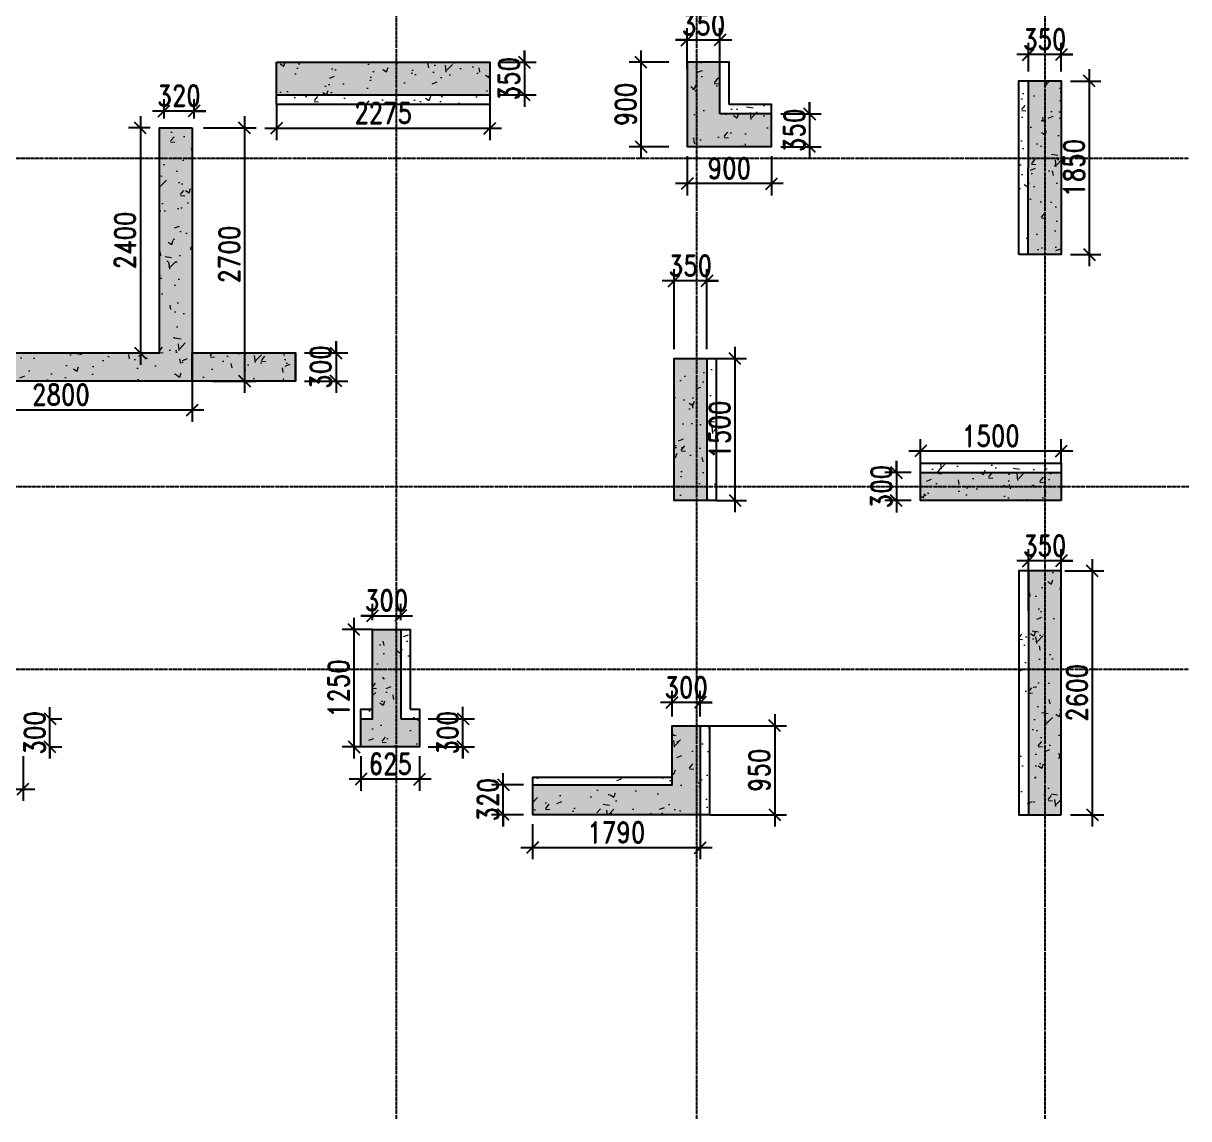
# Model space of a CAD drawing. Header units: millimetres. Extents: x 2061841 to 105821645, y -77612 to 48520811.
# Drawn here: x 105251819 to 105264250, y 48434629 to 48446309 of the extents above; entities that cross this region are included whole.
import ezdxf

# ---------------------------------------------------------------- set-up
doc = ezdxf.new("R2010")
doc.units = ezdxf.units.MM
doc.header["$LTSCALE"] = 10
doc.header["$MEASUREMENT"] = 0
doc.linetypes.add('CENTER', pattern=[2, 1.25, -0.25, 0.25, -0.25])
for name, color, linetype in [('AS-COLS', 2, 'Continuous'), ('DIM', 8, 'Continuous'), ('griddim', 3, 'Continuous'), ('S-OPENING', 6, 'Continuous')]:
    doc.layers.add(name, color=color, linetype=linetype)
doc.layers.add('S-STRCOL HATCH', color=33, linetype='Continuous', lineweight=9)
doc.styles.add('200', font='romand.shx', dxfattribs={"width": 0.8, "height": 225})
doc.dimstyles.new('GR1', dxfattribs={"dimtxt": 225, "dimasz": 125, "dimexe": 125, "dimexo": 100, "dimgap": 50, "dimtad": 1, "dimdec": 0, "dimzin": 3, "dimdsep": 46, "dimtxsty": '200', "dimblk1": 'OBLIQUE', "dimblk2": 'OBLIQUE', "dimsah": 1, "dimcen": 0.0625, "dimdle": 125, "dimclrd": 3, "dimclre": 3, "dimclrt": 2, "dimadec": 0, "dimazin": 0, "dimtfac": 1, "dimtdec": 0, "dimtix": 1, "dimtmove": 0, "dimatfit": 3, "dimfxl": 1, "dimtolj": 1, "dimtzin": 0, "dimarcsym": 0})
pattern_1 = [(50, (-102438165.63, -48481002.76), (546.554007, -47.8172566), [57.15, -628.65]), (355, (-102438165.63, -48481002.76), (-105.7302643, 573.1705357), [45.72, -502.9217525]), (100.4514447, (-102438120.1, -48481006.74), (440.8237413, 525.3532557), [48.5700264, -534.2707338]), (46.1842, (-102438165.6, -48480850.36), (813.2371227, -126.1269838), [85.725, -942.975]), (96.6355576, (-102438097.9, -48480860.9), (712.212402, 742.278374), [72.8550694, -801.4068245]), (351.1841512, (-102438165.6, -48480850.36), (712.212402, 742.278374), [68.579901, -754.379196]), (21, (-102438089.43, -48480888.46), (454.8431738, -306.7955946), [57.15, -628.65]), (326, (-102438089.43, -48480888.46), (185.406085, 552.5638984), [45.72, -502.92]), (71.451445, (-102438051.53, -48480914), (640.2492578, 245.7683067), [48.5700264, -534.2698128]), (37.5, (-102438165.63, -48481002.76), (9.26580975, 253.66511662), [0, -496.824, 0, -510.54, 0, -504.825]), (7.5, (-102438165.63, -48481002.76), (200.4589875, 300.54172445), [0, -291.084, 0, -485.394, 0, -192.405]), (327.5, (-102438335.56, -48481002.76), (406.7717855, -17.18623198), [0, -190.5, 0, -594.36, 0, -788.67]), (317.5, (-102438411.76, -48481002.76), (444.3875442, 76.2794731), [0, -247.65, 0, -394.716, 0, -560.07])]

# ---------------------------------------------------------------- blocks, each defined once
blk = doc.blocks.new('_Oblique')
at = {"color": 0, "linetype": 'ByBlock', "lineweight": -2}
blk.add_line((-0.5, -0.5), (0.5, 0.5), dxfattribs=at)
blk = doc.blocks.new('*D363')
at = {"layer": 'Defpoints', "color": 0, "transparency": 16777216}
for p in [(26115, 8310), (26114, 6460), (26414, 6460)]:
    blk.add_point(p, dxfattribs=at)
at = {"layer": 'DIM', "color": 3, "lineweight": -2, "transparency": 16777216}
for p, q in [((26414, 8435), (26414, 6335)), ((26215, 8310), (26539, 8310)), ((26214, 6460), (26539, 6460))]:
    blk.add_line(p, q, dxfattribs=at)
at = {"layer": 'DIM', "color": 3, "linetype": 'ByBlock', "lineweight": -2, "transparency": 16777216, "xscale": 125, "yscale": 125, "zscale": 125}
for p, rotation in [((26414, 8310), 90), ((26414, 6460), 270)]:
    blk.add_blockref('_Oblique', p, dxfattribs=dict(at, rotation=rotation))
at = {"layer": 'DIM', "color": 2, "transparency": 16777216, "insert": (26252, 7385), "char_height": 225, "attachment_point": 5, "rotation": 90, "style": '200'}
blk.add_mtext('\\A1;1850', dxfattribs=at)
blk = doc.blocks.new('*D364')
at = {"layer": 'Defpoints', "color": 0, "transparency": 16777216}
for p in [(25765, 8592), (25765, 8310), (26115, 8310)]:
    blk.add_point(p, dxfattribs=at)
at = {"layer": 'DIM', "color": 3, "lineweight": -2, "transparency": 16777216}
for p, q in [((25765, 8410), (25765, 8717)), ((26115, 8410), (26115, 8717)), ((26240, 8592), (25640, 8592)), ((25765, 8592), (25640, 8592)), ((26115, 8592), (26240, 8592))]:
    blk.add_line(p, q, dxfattribs=at)
at = {"layer": 'DIM', "color": 3, "linetype": 'ByBlock', "lineweight": -2, "transparency": 16777216, "xscale": 125, "yscale": 125, "zscale": 125}
blk.add_blockref('_Oblique', (25765, 8592), dxfattribs=at)
at = {"layer": 'DIM', "color": 3, "linetype": 'ByBlock', "lineweight": -2, "transparency": 16777216, "xscale": 125, "yscale": 125, "zscale": 125, "rotation": 180}
blk.add_blockref('_Oblique', (26115, 8592), dxfattribs=at)
at = {"layer": 'DIM', "color": 2, "transparency": 16777216, "insert": (25940, 8755), "char_height": 225, "attachment_point": 5, "style": '200'}
blk.add_mtext('\\A1;350', dxfattribs=at)
blk = doc.blocks.new('*D369')
at = {"layer": 'Defpoints', "color": 0, "transparency": 16777216}
for p in [(20020, 8511), (20020, 8161), (20388, 8161)]:
    blk.add_point(p, dxfattribs=at)
at = {"layer": 'DIM', "color": 3, "lineweight": -2, "transparency": 16777216}
for p, q in [((20388, 8636), (20388, 8036)), ((20388, 8511), (20388, 8636)), ((20120, 8511), (20513, 8511)), ((20120, 8161), (20513, 8161)), ((20388, 8161), (20388, 8036))]:
    blk.add_line(p, q, dxfattribs=at)
at = {"layer": 'DIM', "color": 3, "linetype": 'ByBlock', "lineweight": -2, "transparency": 16777216, "xscale": 125, "yscale": 125, "zscale": 125}
for p, rotation in [((20388, 8511), 270), ((20388, 8161), 90)]:
    blk.add_blockref('_Oblique', p, dxfattribs=dict(at, rotation=rotation))
at = {"layer": 'DIM', "color": 2, "transparency": 16777216, "insert": (20225, 8336), "char_height": 225, "attachment_point": 5, "rotation": 90, "style": '200'}
blk.add_mtext('\\A1;350', dxfattribs=at)
blk = doc.blocks.new('*D370')
at = {"layer": 'Defpoints', "color": 0, "transparency": 16777216}
for p in [(17744, 8161), (20020, 8161), (17744, 7805)]:
    blk.add_point(p, dxfattribs=at)
at = {"layer": 'DIM', "color": 3, "lineweight": -2, "transparency": 16777216}
for p, q in [((17744, 8061), (17744, 7680)), ((20020, 8061), (20020, 7680)), ((20145, 7805), (17619, 7805))]:
    blk.add_line(p, q, dxfattribs=at)
at = {"layer": 'DIM', "color": 3, "linetype": 'ByBlock', "lineweight": -2, "transparency": 16777216, "xscale": 125, "yscale": 125, "zscale": 125, "rotation": 180}
blk.add_blockref('_Oblique', (17744, 7805), dxfattribs=at)
at = {"layer": 'DIM', "color": 3, "linetype": 'ByBlock', "lineweight": -2, "transparency": 16777216, "xscale": 125, "yscale": 125, "zscale": 125}
blk.add_blockref('_Oblique', (20020, 7805), dxfattribs=at)
at = {"layer": 'DIM', "color": 2, "transparency": 16777216, "insert": (18882, 7968), "char_height": 225, "attachment_point": 5, "style": '200'}
blk.add_mtext('\\A1;2275', dxfattribs=at)
blk = doc.blocks.new('*D371')
at = {"layer": 'Defpoints', "color": 0, "transparency": 16777216}
for p in [(22335, 5350), (22335, 3838), (22634, 3838)]:
    blk.add_point(p, dxfattribs=at)
at = {"layer": 'DIM', "color": 3, "lineweight": -2, "transparency": 16777216}
for p, q in [((22634, 5475), (22634, 3713)), ((22435, 5350), (22759, 5350)), ((22435, 3838), (22759, 3838))]:
    blk.add_line(p, q, dxfattribs=at)
at = {"layer": 'DIM', "color": 3, "linetype": 'ByBlock', "lineweight": -2, "transparency": 16777216, "xscale": 125, "yscale": 125, "zscale": 125}
for p, rotation in [((22634, 5350), 90), ((22634, 3838), 270)]:
    blk.add_blockref('_Oblique', p, dxfattribs=dict(at, rotation=rotation))
at = {"layer": 'DIM', "color": 2, "transparency": 16777216, "insert": (22471, 4594), "char_height": 225, "attachment_point": 5, "rotation": 90, "style": '200'}
blk.add_mtext('\\A1;1500', dxfattribs=at)
blk = doc.blocks.new('*D372')
at = {"layer": 'Defpoints', "color": 0, "transparency": 16777216}
for p in [(24615, 4365), (24615, 4136), (26115, 4136)]:
    blk.add_point(p, dxfattribs=at)
at = {"layer": 'DIM', "color": 3, "lineweight": -2, "transparency": 16777216}
for p, q in [((24615, 4236), (24615, 4490)), ((26115, 4236), (26115, 4490)), ((26240, 4365), (24490, 4365))]:
    blk.add_line(p, q, dxfattribs=at)
at = {"layer": 'DIM', "color": 3, "linetype": 'ByBlock', "lineweight": -2, "transparency": 16777216, "xscale": 125, "yscale": 125, "zscale": 125, "rotation": 180}
blk.add_blockref('_Oblique', (24615, 4365), dxfattribs=at)
at = {"layer": 'DIM', "color": 3, "linetype": 'ByBlock', "lineweight": -2, "transparency": 16777216, "xscale": 125, "yscale": 125, "zscale": 125}
blk.add_blockref('_Oblique', (26115, 4365), dxfattribs=at)
at = {"layer": 'DIM', "color": 2, "transparency": 16777216, "insert": (25365, 4527), "char_height": 225, "attachment_point": 5, "style": '200'}
blk.add_mtext('\\A1;1500', dxfattribs=at)
blk = doc.blocks.new('*D373')
at = {"layer": 'Defpoints', "color": 0, "transparency": 16777216}
for p in [(24615, 4136), (24357, 3836), (24615, 3836)]:
    blk.add_point(p, dxfattribs=at)
at = {"layer": 'DIM', "color": 3, "lineweight": -2, "transparency": 16777216}
for p, q in [((24357, 4261), (24357, 3711)), ((24357, 4136), (24357, 4261)), ((24515, 4136), (24232, 4136)), ((24515, 3836), (24232, 3836)), ((24357, 3836), (24357, 3711))]:
    blk.add_line(p, q, dxfattribs=at)
at = {"layer": 'DIM', "color": 3, "linetype": 'ByBlock', "lineweight": -2, "transparency": 16777216, "xscale": 125, "yscale": 125, "zscale": 125}
for p, rotation in [((24357, 4136), 270), ((24357, 3836), 90)]:
    blk.add_blockref('_Oblique', p, dxfattribs=dict(at, rotation=rotation))
at = {"layer": 'DIM', "color": 2, "transparency": 16777216, "insert": (24195, 3986), "char_height": 225, "attachment_point": 5, "rotation": 90, "style": '200'}
blk.add_mtext('\\A1;300', dxfattribs=at)
blk = doc.blocks.new('*D374')
at = {"layer": 'Defpoints', "color": 0, "transparency": 16777216}
for p in [(18869, 2461), (18570, 1211), (18869, 1211)]:
    blk.add_point(p, dxfattribs=at)
at = {"layer": 'DIM', "color": 3, "lineweight": -2, "transparency": 16777216}
for p, q in [((18570, 2586), (18570, 1086)), ((18769, 2461), (18445, 2461)), ((18769, 1211), (18445, 1211))]:
    blk.add_line(p, q, dxfattribs=at)
at = {"layer": 'DIM', "color": 3, "linetype": 'ByBlock', "lineweight": -2, "transparency": 16777216, "xscale": 125, "yscale": 125, "zscale": 125}
for p, rotation in [((18570, 2461), 90), ((18570, 1211), 270)]:
    blk.add_blockref('_Oblique', p, dxfattribs=dict(at, rotation=rotation))
at = {"layer": 'DIM', "color": 2, "transparency": 16777216, "insert": (18407, 1836), "char_height": 225, "attachment_point": 5, "rotation": 90, "style": '200'}
blk.add_mtext('\\A1;1250', dxfattribs=at)
blk = doc.blocks.new('*D375')
at = {"layer": 'Defpoints', "color": 0, "transparency": 16777216}
for p in [(16545, 7990), (16545, 7810), (16865, 7810)]:
    blk.add_point(p, dxfattribs=at)
at = {"layer": 'DIM', "color": 3, "lineweight": -2, "transparency": 16777216}
for p, q in [((16545, 7910), (16545, 8115)), ((16865, 7910), (16865, 8115)), ((16990, 7990), (16420, 7990)), ((16545, 7990), (16420, 7990)), ((16865, 7990), (16990, 7990))]:
    blk.add_line(p, q, dxfattribs=at)
at = {"layer": 'DIM', "color": 3, "linetype": 'ByBlock', "lineweight": -2, "transparency": 16777216, "xscale": 125, "yscale": 125, "zscale": 125}
blk.add_blockref('_Oblique', (16545, 7990), dxfattribs=at)
at = {"layer": 'DIM', "color": 3, "linetype": 'ByBlock', "lineweight": -2, "transparency": 16777216, "xscale": 125, "yscale": 125, "zscale": 125, "rotation": 180}
blk.add_blockref('_Oblique', (16865, 7990), dxfattribs=at)
at = {"layer": 'DIM', "color": 2, "transparency": 16777216, "insert": (16705, 8153), "char_height": 225, "attachment_point": 5, "style": '200'}
blk.add_mtext('\\A1;320', dxfattribs=at)
blk = doc.blocks.new('*D376')
at = {"layer": 'Defpoints', "color": 0, "transparency": 16777216}
for p in [(16865, 7810), (16964, 5110), (17403, 5110)]:
    blk.add_point(p, dxfattribs=at)
at = {"layer": 'DIM', "color": 3, "lineweight": -2, "transparency": 16777216}
for p, q in [((17403, 7935), (17403, 4985)), ((16965, 7810), (17528, 7810)), ((17064, 5110), (17528, 5110))]:
    blk.add_line(p, q, dxfattribs=at)
at = {"layer": 'DIM', "color": 3, "linetype": 'ByBlock', "lineweight": -2, "transparency": 16777216, "xscale": 125, "yscale": 125, "zscale": 125}
for p, rotation in [((17403, 7810), 90), ((17403, 5110), 270)]:
    blk.add_blockref('_Oblique', p, dxfattribs=dict(at, rotation=rotation))
at = {"layer": 'DIM', "color": 2, "transparency": 16777216, "insert": (17241, 6460), "char_height": 225, "attachment_point": 5, "rotation": 90, "style": '200'}
blk.add_mtext('\\A1;2700', dxfattribs=at)
blk = doc.blocks.new('*D377')
at = {"layer": 'Defpoints', "color": 0, "transparency": 16777216}
for p in [(16845, 5521), (14045, 5439), (14045, 4802)]:
    blk.add_point(p, dxfattribs=at)
at = {"layer": 'DIM', "color": 3, "lineweight": -2, "transparency": 16777216}
for p, q in [((16845, 5421), (16845, 4677)), ((14045, 5339), (14045, 4677)), ((16970, 4802), (13920, 4802))]:
    blk.add_line(p, q, dxfattribs=at)
at = {"layer": 'DIM', "color": 3, "linetype": 'ByBlock', "lineweight": -2, "transparency": 16777216, "xscale": 125, "yscale": 125, "zscale": 125, "rotation": 180}
blk.add_blockref('_Oblique', (14045, 4802), dxfattribs=at)
at = {"layer": 'DIM', "color": 3, "linetype": 'ByBlock', "lineweight": -2, "transparency": 16777216, "xscale": 125, "yscale": 125, "zscale": 125}
blk.add_blockref('_Oblique', (16845, 4802), dxfattribs=at)
at = {"layer": 'DIM', "color": 2, "transparency": 16777216, "insert": (15445, 4965), "char_height": 225, "attachment_point": 5, "style": '200'}
blk.add_mtext('\\A1;2800', dxfattribs=at)
blk = doc.blocks.new('*D462')
at = {"layer": 'Defpoints', "color": 0, "transparency": 16777216}
for p in [(14141, 1211), (15041, 1211), (15041, 760)]:
    blk.add_point(p, dxfattribs=at)
at = {"layer": 'DIM', "color": 3, "lineweight": -2, "transparency": 16777216}
for p, q in [((14141, 1111), (14141, 635)), ((15041, 1111), (15041, 635)), ((14016, 760), (15166, 760))]:
    blk.add_line(p, q, dxfattribs=at)
at = {"layer": 'DIM', "color": 3, "linetype": 'ByBlock', "lineweight": -2, "transparency": 16777216, "xscale": 125, "yscale": 125, "zscale": 125, "rotation": 180}
blk.add_blockref('_Oblique', (14141, 760), dxfattribs=at)
at = {"layer": 'DIM', "color": 3, "linetype": 'ByBlock', "lineweight": -2, "transparency": 16777216, "xscale": 125, "yscale": 125, "zscale": 125}
blk.add_blockref('_Oblique', (15041, 760), dxfattribs=at)
at = {"layer": 'DIM', "color": 2, "transparency": 16777216, "insert": (14591, 922), "char_height": 225, "attachment_point": 5, "style": '200'}
blk.add_mtext('\\A1;900', dxfattribs=at)
blk = doc.blocks.new('*D463')
at = {"layer": 'AS-COLS', "color": 3, "lineweight": -2, "transparency": 16777216}
for p, q in [((15328, 1085), (15328, 1635)), ((15328, 1510), (15328, 1635)), ((15324, 1510), (15453, 1510)), ((15324, 1210), (15453, 1210)), ((15328, 1210), (15328, 1085))]:
    blk.add_line(p, q, dxfattribs=at)
at = {"layer": 'Defpoints', "color": 0, "transparency": 16777216}
for p in [(15224, 1510), (15328, 1510), (15224, 1210)]:
    blk.add_point(p, dxfattribs=at)
at = {"layer": 'AS-COLS', "color": 3, "linetype": 'ByBlock', "lineweight": -2, "transparency": 16777216, "xscale": 125, "yscale": 125, "zscale": 125}
for p, rotation in [((15328, 1510), 270), ((15328, 1210), 90)]:
    blk.add_blockref('_Oblique', p, dxfattribs=dict(at, rotation=rotation))
at = {"layer": 'AS-COLS', "color": 2, "transparency": 16777216, "insert": (15165, 1360), "char_height": 225, "attachment_point": 5, "rotation": 90, "style": '200'}
blk.add_mtext('\\A1;300', dxfattribs=at)
blk = doc.blocks.new('*D465')
at = {"layer": 'Defpoints', "color": 0, "transparency": 16777216}
for p in [(19069, 2609), (18769, 2461), (19069, 2461)]:
    blk.add_point(p, dxfattribs=at)
at = {"layer": 'DIM', "color": 3, "lineweight": -2, "transparency": 16777216}
for p, q in [((18769, 2561), (18769, 2734)), ((19069, 2561), (19069, 2734)), ((18644, 2609), (19194, 2609)), ((18769, 2609), (18644, 2609)), ((19069, 2609), (19194, 2609))]:
    blk.add_line(p, q, dxfattribs=at)
at = {"layer": 'DIM', "color": 3, "linetype": 'ByBlock', "lineweight": -2, "transparency": 16777216, "xscale": 125, "yscale": 125, "zscale": 125}
blk.add_blockref('_Oblique', (18769, 2609), dxfattribs=at)
at = {"layer": 'DIM', "color": 3, "linetype": 'ByBlock', "lineweight": -2, "transparency": 16777216, "xscale": 125, "yscale": 125, "zscale": 125, "rotation": 180}
blk.add_blockref('_Oblique', (19069, 2609), dxfattribs=at)
at = {"layer": 'DIM', "color": 2, "transparency": 16777216, "insert": (18919, 2772), "char_height": 225, "attachment_point": 5, "style": '200'}
blk.add_mtext('\\A1;300', dxfattribs=at)
blk = doc.blocks.new('*D466')
at = {"layer": 'AS-COLS', "color": 3, "lineweight": -2, "transparency": 16777216}
for p, q in [((19733, 1086), (19733, 1636)), ((19733, 1511), (19733, 1636)), ((19363, 1511), (19858, 1511)), ((19363, 1211), (19858, 1211)), ((19733, 1211), (19733, 1086))]:
    blk.add_line(p, q, dxfattribs=at)
at = {"layer": 'Defpoints', "color": 0, "transparency": 16777216}
for p in [(19263, 1511), (19733, 1511), (19263, 1211)]:
    blk.add_point(p, dxfattribs=at)
at = {"layer": 'AS-COLS', "color": 3, "linetype": 'ByBlock', "lineweight": -2, "transparency": 16777216, "xscale": 125, "yscale": 125, "zscale": 125}
for p, rotation in [((19733, 1511), 270), ((19733, 1211), 90)]:
    blk.add_blockref('_Oblique', p, dxfattribs=dict(at, rotation=rotation))
at = {"layer": 'AS-COLS', "color": 2, "transparency": 16777216, "insert": (19570, 1361), "char_height": 225, "attachment_point": 5, "rotation": 90, "style": '200'}
blk.add_mtext('\\A1;300', dxfattribs=at)
blk = doc.blocks.new('*D467')
at = {"layer": 'AS-COLS', "color": 3, "lineweight": -2, "transparency": 16777216}
for p, q in [((18645, 1111), (18645, 741)), ((19270, 1111), (19270, 741)), ((19395, 866), (18520, 866))]:
    blk.add_line(p, q, dxfattribs=at)
at = {"layer": 'Defpoints', "color": 0, "transparency": 16777216}
for p in [(18645, 1211), (19270, 1211), (18645, 866)]:
    blk.add_point(p, dxfattribs=at)
at = {"layer": 'AS-COLS', "color": 3, "linetype": 'ByBlock', "lineweight": -2, "transparency": 16777216, "xscale": 125, "yscale": 125, "zscale": 125, "rotation": 180}
blk.add_blockref('_Oblique', (18645, 866), dxfattribs=at)
at = {"layer": 'AS-COLS', "color": 3, "linetype": 'ByBlock', "lineweight": -2, "transparency": 16777216, "xscale": 125, "yscale": 125, "zscale": 125}
blk.add_blockref('_Oblique', (19270, 866), dxfattribs=at)
at = {"layer": 'AS-COLS', "color": 2, "transparency": 16777216, "insert": (18958, 1029), "char_height": 225, "attachment_point": 5, "style": '200'}
blk.add_mtext('\\A1;625', dxfattribs=at)
blk = doc.blocks.new('*D468')
at = {"layer": 'AS-COLS', "color": 3, "lineweight": -2, "transparency": 16777216}
for p, q in [((21965, 1535), (21965, 1809)), ((22265, 1535), (22265, 1809)), ((22390, 1684), (21840, 1684)), ((21965, 1684), (21840, 1684)), ((22265, 1684), (22390, 1684))]:
    blk.add_line(p, q, dxfattribs=at)
at = {"layer": 'Defpoints', "color": 0, "transparency": 16777216}
for p in [(21965, 1684), (21965, 1435), (22265, 1435)]:
    blk.add_point(p, dxfattribs=at)
at = {"layer": 'AS-COLS', "color": 3, "linetype": 'ByBlock', "lineweight": -2, "transparency": 16777216, "xscale": 125, "yscale": 125, "zscale": 125}
blk.add_blockref('_Oblique', (21965, 1684), dxfattribs=at)
at = {"layer": 'AS-COLS', "color": 3, "linetype": 'ByBlock', "lineweight": -2, "transparency": 16777216, "xscale": 125, "yscale": 125, "zscale": 125, "rotation": 180}
blk.add_blockref('_Oblique', (22265, 1684), dxfattribs=at)
at = {"layer": 'AS-COLS', "color": 2, "transparency": 16777216, "insert": (22115, 1846), "char_height": 225, "attachment_point": 5, "style": '200'}
blk.add_mtext('\\A1;300', dxfattribs=at)
blk = doc.blocks.new('*D469')
at = {"layer": 'AS-COLS', "color": 3, "lineweight": -2, "transparency": 16777216}
for p, q in [((23059, 1560), (23059, 361)), ((22365, 1435), (23184, 1435)), ((22365, 486), (23184, 486))]:
    blk.add_line(p, q, dxfattribs=at)
at = {"layer": 'Defpoints', "color": 0, "transparency": 16777216}
for p in [(22265, 1435), (22265, 486), (23059, 486)]:
    blk.add_point(p, dxfattribs=at)
at = {"layer": 'AS-COLS', "color": 3, "linetype": 'ByBlock', "lineweight": -2, "transparency": 16777216, "xscale": 125, "yscale": 125, "zscale": 125}
for p, rotation in [((23059, 1435), 90), ((23059, 486), 270)]:
    blk.add_blockref('_Oblique', p, dxfattribs=dict(at, rotation=rotation))
at = {"layer": 'AS-COLS', "color": 2, "transparency": 16777216, "insert": (22896, 961), "char_height": 225, "attachment_point": 5, "rotation": 90, "style": '200'}
blk.add_mtext('\\A1;950', dxfattribs=at)
blk = doc.blocks.new('*D470')
at = {"layer": 'AS-COLS', "color": 3, "lineweight": -2, "transparency": 16777216}
for p, q in [((20163, 361), (20163, 931)), ((20163, 806), (20163, 931)), ((20379, 806), (20038, 806)), ((20379, 486), (20038, 486)), ((20163, 486), (20163, 361))]:
    blk.add_line(p, q, dxfattribs=at)
at = {"layer": 'Defpoints', "color": 0, "transparency": 16777216}
for p in [(20163, 806), (20479, 806), (20479, 486)]:
    blk.add_point(p, dxfattribs=at)
at = {"layer": 'AS-COLS', "color": 3, "linetype": 'ByBlock', "lineweight": -2, "transparency": 16777216, "xscale": 125, "yscale": 125, "zscale": 125}
for p, rotation in [((20163, 806), 270), ((20163, 486), 90)]:
    blk.add_blockref('_Oblique', p, dxfattribs=dict(at, rotation=rotation))
at = {"layer": 'AS-COLS', "color": 2, "transparency": 16777216, "insert": (20001, 646), "char_height": 225, "attachment_point": 5, "rotation": 90, "style": '200'}
blk.add_mtext('\\A1;320', dxfattribs=at)
blk = doc.blocks.new('*D471')
at = {"layer": 'AS-COLS', "color": 3, "lineweight": -2, "transparency": 16777216}
for p, q in [((22265, 518), (22265, 12)), ((20475, 386), (20475, 12)), ((20350, 137), (22390, 137))]:
    blk.add_line(p, q, dxfattribs=at)
at = {"layer": 'Defpoints', "color": 0, "transparency": 16777216}
for p in [(22265, 618), (20475, 486), (22265, 137)]:
    blk.add_point(p, dxfattribs=at)
at = {"layer": 'AS-COLS', "color": 3, "linetype": 'ByBlock', "lineweight": -2, "transparency": 16777216, "xscale": 125, "yscale": 125, "zscale": 125, "rotation": 180}
blk.add_blockref('_Oblique', (20475, 137), dxfattribs=at)
at = {"layer": 'AS-COLS', "color": 3, "linetype": 'ByBlock', "lineweight": -2, "transparency": 16777216, "xscale": 125, "yscale": 125, "zscale": 125}
blk.add_blockref('_Oblique', (22265, 137), dxfattribs=at)
at = {"layer": 'AS-COLS', "color": 2, "transparency": 16777216, "insert": (21370, 300), "char_height": 225, "attachment_point": 5, "style": '200'}
blk.add_mtext('\\A1;1790', dxfattribs=at)
blk = doc.blocks.new('*D472')
at = {"layer": 'Defpoints', "color": 0, "transparency": 16777216}
for p in [(26053, 3086), (26115, 486), (26446, 486)]:
    blk.add_point(p, dxfattribs=at)
at = {"layer": 'DIM', "color": 3, "lineweight": -2, "transparency": 16777216}
for p, q in [((26446, 3211), (26446, 361)), ((26153, 3086), (26571, 3086)), ((26215, 486), (26571, 486))]:
    blk.add_line(p, q, dxfattribs=at)
at = {"layer": 'DIM', "color": 3, "linetype": 'ByBlock', "lineweight": -2, "transparency": 16777216, "xscale": 125, "yscale": 125, "zscale": 125}
for p, rotation in [((26446, 3086), 90), ((26446, 486), 270)]:
    blk.add_blockref('_Oblique', p, dxfattribs=dict(at, rotation=rotation))
at = {"layer": 'DIM', "color": 2, "transparency": 16777216, "insert": (26284, 1786), "char_height": 225, "attachment_point": 5, "rotation": 90, "style": '200'}
blk.add_mtext('\\A1;2600', dxfattribs=at)
blk = doc.blocks.new('*D473')
at = {"layer": 'Defpoints', "color": 0, "transparency": 16777216}
for p in [(25765, 3194), (25765, 2561), (26115, 2561)]:
    blk.add_point(p, dxfattribs=at)
at = {"layer": 'DIM', "color": 3, "lineweight": -2, "transparency": 16777216}
for p, q in [((25765, 2661), (25765, 3319)), ((26115, 2661), (26115, 3319)), ((26240, 3194), (25640, 3194)), ((25765, 3194), (25640, 3194)), ((26115, 3194), (26240, 3194))]:
    blk.add_line(p, q, dxfattribs=at)
at = {"layer": 'DIM', "color": 3, "linetype": 'ByBlock', "lineweight": -2, "transparency": 16777216, "xscale": 125, "yscale": 125, "zscale": 125}
blk.add_blockref('_Oblique', (25765, 3194), dxfattribs=at)
at = {"layer": 'DIM', "color": 3, "linetype": 'ByBlock', "lineweight": -2, "transparency": 16777216, "xscale": 125, "yscale": 125, "zscale": 125, "rotation": 180}
blk.add_blockref('_Oblique', (26115, 3194), dxfattribs=at)
at = {"layer": 'DIM', "color": 2, "transparency": 16777216, "insert": (25940, 3356), "char_height": 225, "attachment_point": 5, "style": '200'}
blk.add_mtext('\\A1;350', dxfattribs=at)
blk = doc.blocks.new('*D479')
at = {"layer": 'Defpoints', "color": 0, "transparency": 16777216}
for p in [(22031, 8510), (21631, 7610), (22031, 7610)]:
    blk.add_point(p, dxfattribs=at)
at = {"layer": 'DIM', "color": 3, "lineweight": -2, "transparency": 16777216}
for p, q in [((21631, 8635), (21631, 7485)), ((21931, 8510), (21506, 8510)), ((21931, 7610), (21506, 7610))]:
    blk.add_line(p, q, dxfattribs=at)
at = {"layer": 'DIM', "color": 3, "linetype": 'ByBlock', "lineweight": -2, "transparency": 16777216, "xscale": 125, "yscale": 125, "zscale": 125}
for p, rotation in [((21631, 8510), 90), ((21631, 7610), 270)]:
    blk.add_blockref('_Oblique', p, dxfattribs=dict(at, rotation=rotation))
at = {"layer": 'DIM', "color": 2, "transparency": 16777216, "insert": (21468, 8060), "char_height": 225, "attachment_point": 5, "rotation": 90, "style": '200'}
blk.add_mtext('\\A1;900', dxfattribs=at)
blk = doc.blocks.new('*D480')
at = {"layer": 'Defpoints', "color": 0, "transparency": 16777216}
for p in [(22475, 8748), (22125, 8340), (22475, 8352)]:
    blk.add_point(p, dxfattribs=at)
at = {"layer": 'DIM', "color": 3, "lineweight": -2, "transparency": 16777216}
for p, q in [((22125, 8440), (22125, 8873)), ((22475, 8452), (22475, 8873)), ((22000, 8748), (22600, 8748)), ((22125, 8748), (22000, 8748)), ((22475, 8748), (22600, 8748))]:
    blk.add_line(p, q, dxfattribs=at)
at = {"layer": 'DIM', "color": 3, "linetype": 'ByBlock', "lineweight": -2, "transparency": 16777216, "xscale": 125, "yscale": 125, "zscale": 125}
blk.add_blockref('_Oblique', (22125, 8748), dxfattribs=at)
at = {"layer": 'DIM', "color": 3, "linetype": 'ByBlock', "lineweight": -2, "transparency": 16777216, "xscale": 125, "yscale": 125, "zscale": 125, "rotation": 180}
blk.add_blockref('_Oblique', (22475, 8748), dxfattribs=at)
at = {"layer": 'DIM', "color": 2, "transparency": 16777216, "insert": (22300, 8911), "char_height": 225, "attachment_point": 5, "style": '200'}
blk.add_mtext('\\A1;350', dxfattribs=at)
blk = doc.blocks.new('*D481')
at = {"layer": 'AS-COLS', "color": 3, "lineweight": -2, "transparency": 16777216}
for p, q in [((22125, 7510), (22125, 7091)), ((23025, 7510), (23025, 7091)), ((23150, 7216), (22000, 7216))]:
    blk.add_line(p, q, dxfattribs=at)
at = {"layer": 'Defpoints', "color": 0, "transparency": 16777216}
for p in [(22125, 7610), (23025, 7610), (22125, 7216)]:
    blk.add_point(p, dxfattribs=at)
at = {"layer": 'AS-COLS', "color": 3, "linetype": 'ByBlock', "lineweight": -2, "transparency": 16777216, "xscale": 125, "yscale": 125, "zscale": 125, "rotation": 180}
blk.add_blockref('_Oblique', (22125, 7216), dxfattribs=at)
at = {"layer": 'AS-COLS', "color": 3, "linetype": 'ByBlock', "lineweight": -2, "transparency": 16777216, "xscale": 125, "yscale": 125, "zscale": 125}
blk.add_blockref('_Oblique', (23025, 7216), dxfattribs=at)
at = {"layer": 'AS-COLS', "color": 2, "transparency": 16777216, "insert": (22575, 7379), "char_height": 225, "attachment_point": 5, "style": '200'}
blk.add_mtext('\\A1;900', dxfattribs=at)
blk = doc.blocks.new('*D482')
at = {"layer": 'AS-COLS', "color": 3, "lineweight": -2, "transparency": 16777216}
for p, q in [((23430, 8085), (23430, 7485)), ((23430, 7960), (23430, 8085)), ((23125, 7960), (23555, 7960)), ((23125, 7610), (23555, 7610)), ((23430, 7610), (23430, 7485))]:
    blk.add_line(p, q, dxfattribs=at)
at = {"layer": 'Defpoints', "color": 0, "transparency": 16777216}
for p in [(23025, 7960), (23025, 7610), (23430, 7610)]:
    blk.add_point(p, dxfattribs=at)
at = {"layer": 'AS-COLS', "color": 3, "linetype": 'ByBlock', "lineweight": -2, "transparency": 16777216, "xscale": 125, "yscale": 125, "zscale": 125}
for p, rotation in [((23430, 7960), 270), ((23430, 7610), 90)]:
    blk.add_blockref('_Oblique', p, dxfattribs=dict(at, rotation=rotation))
at = {"layer": 'AS-COLS', "color": 2, "transparency": 16777216, "insert": (23267, 7785), "char_height": 225, "attachment_point": 5, "rotation": 90, "style": '200'}
blk.add_mtext('\\A1;350', dxfattribs=at)
blk = doc.blocks.new('*D483')
at = {"layer": 'AS-COLS', "color": 3, "lineweight": -2, "transparency": 16777216}
for p, q in [((18379, 5536), (18379, 4986)), ((18379, 5411), (18379, 5536)), ((18044, 5411), (18504, 5411)), ((18044, 5111), (18504, 5111)), ((18379, 5111), (18379, 4986))]:
    blk.add_line(p, q, dxfattribs=at)
at = {"layer": 'Defpoints', "color": 0, "transparency": 16777216}
for p in [(17944, 5411), (17944, 5111), (18379, 5111)]:
    blk.add_point(p, dxfattribs=at)
at = {"layer": 'AS-COLS', "color": 3, "linetype": 'ByBlock', "lineweight": -2, "transparency": 16777216, "xscale": 125, "yscale": 125, "zscale": 125}
for p, rotation in [((18379, 5411), 270), ((18379, 5111), 90)]:
    blk.add_blockref('_Oblique', p, dxfattribs=dict(at, rotation=rotation))
at = {"layer": 'AS-COLS', "color": 2, "transparency": 16777216, "insert": (18216, 5261), "char_height": 225, "attachment_point": 5, "rotation": 90, "style": '200'}
blk.add_mtext('\\A1;300', dxfattribs=at)
blk = doc.blocks.new('*D487')
at = {"layer": 'AS-COLS', "color": 3, "lineweight": -2, "transparency": 16777216}
for p, q in [((16292, 7935), (16292, 5285)), ((16395, 7810), (16167, 7810)), ((16395, 5410), (16167, 5410))]:
    blk.add_line(p, q, dxfattribs=at)
at = {"layer": 'Defpoints', "color": 0, "transparency": 16777216}
for p in [(16495, 7810), (16292, 5410), (16495, 5410)]:
    blk.add_point(p, dxfattribs=at)
at = {"layer": 'AS-COLS', "color": 3, "linetype": 'ByBlock', "lineweight": -2, "transparency": 16777216, "xscale": 125, "yscale": 125, "zscale": 125}
for p, rotation in [((16292, 7810), 90), ((16292, 5410), 270)]:
    blk.add_blockref('_Oblique', p, dxfattribs=dict(at, rotation=rotation))
at = {"layer": 'AS-COLS', "color": 2, "transparency": 16777216, "insert": (16129, 6610), "char_height": 225, "attachment_point": 5, "rotation": 90, "style": '200'}
blk.add_mtext('\\A1;2400', dxfattribs=at)
blk = doc.blocks.new('*D491')
at = {"color": 3, "lineweight": -2, "transparency": 16777216}
for p, q in [((21985, 5450), (21985, 6303)), ((22335, 5450), (22335, 6303)), ((22460, 6178), (21860, 6178)), ((21985, 6178), (21860, 6178)), ((22335, 6178), (22460, 6178))]:
    blk.add_line(p, q, dxfattribs=at)
at = {"layer": 'Defpoints', "color": 0, "transparency": 16777216}
for p in [(21985, 6178), (21985, 5350), (22335, 5350)]:
    blk.add_point(p, dxfattribs=at)
at = {"color": 3, "linetype": 'ByBlock', "lineweight": -2, "transparency": 16777216, "xscale": 125, "yscale": 125, "zscale": 125}
blk.add_blockref('_Oblique', (21985, 6178), dxfattribs=at)
at = {"color": 3, "linetype": 'ByBlock', "lineweight": -2, "transparency": 16777216, "xscale": 125, "yscale": 125, "zscale": 125, "rotation": 180}
blk.add_blockref('_Oblique', (22335, 6178), dxfattribs=at)
at = {"color": 2, "transparency": 16777216, "insert": (22160, 6340), "char_height": 225, "attachment_point": 5, "style": '200'}
blk.add_mtext('\\A1;350', dxfattribs=at)
blk = doc.blocks.new('G$C89AE7293')
at = {"layer": 'S-STRCOL HATCH'}
h = blk.add_hatch(dxfattribs=at)
h.set_pattern_fill('AR-CONC', color=3, scale=3)
h.set_pattern_definition(pattern_1)
h.paths.add_polyline_path([(16875, 8025), (19150, 8025), (19150, 7575), (16875, 7575), (16875, 8025)])
h = blk.add_hatch(dxfattribs=at)
h.set_pattern_fill('AR-CONC', color=3, scale=3)
h.set_pattern_definition(pattern_1)
h.paths.add_polyline_path([(21705, 7575), (21705, 8025), (21255, 8025), (21255, 7125), (22155, 7125), (22155, 7575), (21705, 7575)])
h = blk.add_hatch(dxfattribs=at)
h.set_pattern_fill('AR-CONC', color=3, scale=3)
h.set_pattern_definition(pattern_1)
h.paths.add_polyline_path([(24794, 5974), (24795, 7825), (25245, 7825), (25244, 5974), (24794, 5974)])
h = blk.add_hatch(dxfattribs=at)
h.set_pattern_fill('AR-CONC', color=3, scale=3)
h.set_pattern_definition(pattern_1)
h.paths.add_polyline_path([(15975, 7325), (15975, 4625), (13175, 4625), (13175, 7325), (13525, 7325), (13525, 4925), (15625, 4925), (15625, 7325)])
h = blk.add_hatch(dxfattribs=at)
h.set_pattern_fill('AR-CONC', color=3, scale=3)
h.set_pattern_definition(pattern_1)
h.paths.add_polyline_path([(15975, 4925), (17076, 4925), (17076, 4625), (15975, 4625), (15975, 4925)])
h = blk.add_hatch(dxfattribs=at)
h.set_pattern_fill('AR-CONC', color=3, scale=3)
h.set_pattern_definition(pattern_1)
h.paths.add_polyline_path([(21565, 3353), (21115, 3353), (21115, 4865), (21565, 4865), (21565, 3353)])
h = blk.add_hatch(dxfattribs=at)
h.set_pattern_fill('AR-CONC', color=3, scale=3)
h.set_pattern_definition(pattern_1)
h.paths.add_polyline_path([(25245, 3350), (23745, 3350), (23745, 3750), (25245, 3750), (25245, 3350)])
h = blk.add_hatch(dxfattribs=at)
h.set_pattern_fill('AR-CONC', color=3, scale=3)
h.set_pattern_definition(pattern_1)
h.paths.add_polyline_path([(25245, 0), (25245, 2600), (24795, 2600), (24795, 0), (25245, 0)])
h = blk.add_hatch(dxfattribs=at)
h.set_pattern_fill('AR-CONC', color=3, scale=3)
h.set_pattern_definition(pattern_1)
h.paths.add_polyline_path([(18300, 1125), (18400, 1125), (18400, 725), (17775, 725), (17775, 1125), (17900, 1125), (17900, 1125), (17900, 1975), (18300, 1975), (18300, 1125)])
h = blk.add_hatch(dxfattribs=at)
h.set_pattern_fill('AR-CONC', color=3, scale=3)
h.set_pattern_definition(pattern_1)
h.paths.add_polyline_path([(21495, 0), (19610, 0), (19610, 400), (21095, 400), (21095, 950), (21495, 950), (21495, 0)])
at = {"layer": 'AS-COLS', "color": 1, "elevation": 0}
for points in [[(16875, 8025), (19150, 8025), (19150, 7575), (16875, 7575)], [(24794, 5974), (24795, 7825), (25245, 7825), (25244, 5974)], [(15975, 7325), (15975, 4625), (13175, 4625), (13175, 7325), (13525, 7325), (13525, 4925), (15625, 4925), (15625, 7325)], [(15975, 4925), (17076, 4925), (17076, 4625), (15975, 4625)], [(21565, 3353), (21115, 3353), (21115, 4865), (21565, 4865)], [(25245, 3350), (23745, 3350), (23745, 3750), (25245, 3750)], [(25245, 0), (25245, 2600), (24795, 2600), (24795, 0)]]:
    blk.add_lwpolyline(points, close=True, dxfattribs=at)
for points in [[(21705, 7575), (21705, 8025), (21255, 8025), (21255, 7125), (22155, 7125), (22155, 7575), (21705, 7575)], [(18300, 1125), (18400, 1125), (18400, 725), (17775, 725), (17775, 1125), (17900, 1125), (17900, 1125), (17900, 1975), (18300, 1975), (18300, 1125)], [(21495, 0), (19610, 0), (19610, 400), (21095, 400), (21095, 950), (21495, 950), (21495, 0)]]:
    blk.add_lwpolyline(points, dxfattribs=at)
blk = doc.blocks.new('G$CDE8A9FAD')
at = {"layer": 'S-STRCOL HATCH'}
h = blk.add_hatch(color=256, dxfattribs=at)
h.dxf.hatch_style = 1
h.paths.add_polyline_path([(17744.5, 8510.5), (20019.5, 8510.5), (20019.5, 8160.5), (17744.5, 8160.5), (17744.5, 8510.5)])
h = blk.add_hatch(color=256, dxfattribs=at)
h.dxf.hatch_style = 1
h.paths.add_polyline_path([(22474.6, 7960.5), (22474.6, 8510.5), (22124.6, 8510.5), (22124.6, 7610.5), (23024.6, 7610.5), (23024.6, 7960.5), (22474.6, 7960.5)])
h = blk.add_hatch(color=256, dxfattribs=at)
h.dxf.hatch_style = 1
h.paths.add_polyline_path([(25764.1, 6460), (25764.6, 8310.5), (26114.6, 8310.5), (26114.1, 6460), (25764.1, 6460)])
h = blk.add_hatch(color=256, dxfattribs=at)
h.dxf.hatch_style = 1
h.paths.add_polyline_path([(16845.1, 7810.5), (16845.1, 5110.5), (14045.1, 5110.5), (14045.1, 7810.5), (14395.1, 7810.5), (14395.1, 5410.5), (16495.1, 5410.5), (16495.1, 7810.5)])
h = blk.add_hatch(color=256, dxfattribs=at)
h.dxf.hatch_style = 1
h.paths.add_polyline_path([(16845.1, 5411.1), (17944.4, 5411.1), (17944.4, 5111.1), (16845.1, 5111.1), (16845.1, 5411.1)])
h = blk.add_hatch(color=256, dxfattribs=at)
h.dxf.hatch_style = 1
h.paths.add_polyline_path([(22334.6, 3838.4), (21984.6, 3838.4), (21984.6, 5350.5), (22334.6, 5350.5), (22334.6, 3838.4)])
h = blk.add_hatch(color=256, dxfattribs=at)
h.dxf.hatch_style = 1
h.paths.add_polyline_path([(26114.6, 3835.9), (24614.6, 3835.9), (24614.6, 4135.9), (26114.6, 4135.9), (26114.6, 3835.9)])
h = blk.add_hatch(color=256, dxfattribs=at)
h.dxf.hatch_style = 1
h.paths.add_polyline_path([(26114.6, 485.9), (26114.6, 3085.8), (25764.6, 3085.8), (25764.6, 485.9), (26114.6, 485.9)])
h = blk.add_hatch(color=256, dxfattribs=at)
h.dxf.hatch_style = 1
h.paths.add_polyline_path([(19069.5, 1510.8), (19270.2, 1510.8), (19270.2, 1210.8), (18645.2, 1210.8), (18645.2, 1510.8), (18769.5, 1510.8), (18769.5, 1510.8), (18769.5, 2460.8), (19069.5, 2460.8), (19069.5, 1510.8)])
h = blk.add_hatch(color=256, dxfattribs=at)
h.dxf.hatch_style = 1
h.paths.add_polyline_path([(22264.6, 485.9), (20479.3, 485.8), (20479.3, 805.8), (21964.6, 805.8), (21964.6, 1435.5), (22264.6, 1435.5), (22264.6, 485.9)])
at = {"layer": 'AS-COLS', "color": 1, "elevation": 0}
for points in [[(17744.5, 8510.5), (20019.5, 8510.5), (20019.5, 8160.5), (17744.5, 8160.5)], [(25764.1, 6460), (25764.6, 8310.5), (26114.6, 8310.5), (26114.1, 6460)], [(16845.1, 7810.5), (16845.1, 5110.5), (14045.1, 5110.5), (14045.1, 7810.5), (14395.1, 7810.5), (14395.1, 5410.5), (16495.1, 5410.5), (16495.1, 7810.5)], [(16845.1, 5411.1), (17944.4, 5411.1), (17944.4, 5111.1), (16845.1, 5111.1)], [(22334.6, 3838.4), (21984.6, 3838.4), (21984.6, 5350.5), (22334.6, 5350.5)], [(26114.6, 3835.9), (24614.6, 3835.9), (24614.6, 4135.9), (26114.6, 4135.9)], [(26114.6, 485.9), (26114.6, 3085.8), (25764.6, 3085.8), (25764.6, 485.9)]]:
    blk.add_lwpolyline(points, close=True, dxfattribs=at)
for points in [[(22474.6, 7960.5), (22474.6, 8510.5), (22124.6, 8510.5), (22124.6, 7610.5), (23024.6, 7610.5), (23024.6, 7960.5), (22474.6, 7960.5)], [(19069.5, 1510.8), (19270.2, 1510.8), (19270.2, 1210.8), (18645.2, 1210.8), (18645.2, 1510.8), (18769.5, 1510.8), (18769.5, 1510.8), (18769.5, 2460.8), (19069.5, 2460.8), (19069.5, 1510.8)], [(22264.6, 485.9), (20479.3, 485.8), (20479.3, 805.8), (21964.6, 805.8), (21964.6, 1435.5), (22264.6, 1435.5), (22264.6, 485.9)]]:
    blk.add_lwpolyline(points, dxfattribs=at)
at = {"color": 6}
dim = blk.add_linear_dim(base=(21984.6, 6177.9), p1=(22334.6, 5350.5), p2=(21984.6, 5350.5), dimstyle='GR1', dxfattribs=at)
dim.commit()
dim.dimension.update_dxf_attribs({"geometry": '*D491', "text_midpoint": (22159.6, 6340.4)})
at = {"layer": 'AS-COLS', "color": 6}
for base, p1, p2, angle, picture, middle in [((23429.6, 7610.5), (23024.6, 7960.5), (23024.6, 7610.5), 90, '*D482', (23267.1, 7785.5)), ((16291.6, 5410.5), (16495.1, 7810.5), (16495.1, 5410.5), 90, '*D487', (16129.1, 6610.5)), ((22124.6, 7216.3), (23024.6, 7610.5), (22124.6, 7610.5), 180, '*D481', (22574.6, 7378.8)), ((18378.9, 5111.1), (17944.4, 5411.1), (17944.4, 5111.1), 90, '*D483', (18216.4, 5261.1)), ((21964.6, 1683.6), (22264.6, 1435.5), (21964.6, 1435.5), 180, '*D468', (22114.6, 1846.1)), ((15327.6, 1509.8), (15224.5, 1209.8), (15224.5, 1509.8), 90, '*D463', (15165.1, 1359.8)), ((19732.7, 1510.8), (19262.7, 1210.8), (19262.7, 1510.8), 90, '*D466', (19570.2, 1360.8)), ((23058.9, 485.9), (22264.6, 1435.5), (22264.6, 485.9), 90, '*D469', (22896.4, 960.7)), ((18645.2, 866.3), (19270.2, 1210.8), (18645.2, 1210.8), 180, '*D467', (18957.7, 1028.8)), ((20163.3, 805.8), (20479.3, 485.8), (20479.3, 805.8), 90, '*D470', (20000.8, 645.8)), ((22264.6, 137.1), (20474.6, 485.8), (22264.6, 617.6), 180, '*D471', (21369.6, 299.6))]:
    dim = blk.add_linear_dim(base=base, p1=p1, p2=p2, angle=angle, dimstyle='GR1', dxfattribs=at)
    dim.commit()
    dim.dimension.update_dxf_attribs({"geometry": picture, "text_midpoint": middle})
at = {"layer": 'DIM'}
for base, p1, p2, angle, picture, middle in [((22474.6, 8748.3, 0), (22124.6, 8340.3), (22474.6, 8352.1), 180, '*D480', (22299.6, 8910.8, 0)), ((20387.8, 8160.5, 0), (20019.5, 8510.5), (20019.5, 8160.5), 90, '*D369', (20225.3, 8335.5, 0)), ((21630.7, 7610.5, 0), (22030.7, 8510.5), (22030.7, 7610.5), 90, '*D479', (21468.2, 8060.5, 0)), ((26414.4294, 6459.9837, 0), (26114.5582, 8310.4731), (26114.1088, 6459.9837), 90, '*D363', (26251.9294, 7385.2284, 0)), ((17403.1, 5110.5, 0), (16865.1, 7810.5), (16964.5, 5110.5), 90, '*D376', (17240.6, 6460.5, 0)), ((24357.1, 3835.9, 0), (24614.6, 4135.9), (24614.6, 3835.9), 90, '*D373', (24194.6, 3985.9, 0)), ((26446.1, 485.9, 0), (26053.1, 3085.8), (26114.6, 485.9), 90, '*D472', (26283.6, 1785.8, 0)), ((19069.5, 2609.3, 0), (18769.5, 2460.8), (19069.5, 2460.8), 180, '*D465', (18919.5, 2771.8, 0)), ((18569.7, 1210.8, 0), (18869.5, 2460.8), (18869.5, 1210.8), 90, '*D374', (18407.2, 1835.8, 0)), ((15041.3, 759.6, 0), (14141.2, 1210.8), (15041.3, 1210.8), 180, '*D462', (14591.3, 922.1, 0))]:
    dim = blk.add_linear_dim(base=base, p1=p1, p2=p2, angle=angle, dimstyle='GR1', dxfattribs=at)
    dim.commit()
    dim.dimension.update_dxf_attribs({"geometry": picture, "text_midpoint": middle})
for base, p1, p2, picture, middle in [((25764.6, 8592.2, 0), (26114.6, 8310.5), (25764.6, 8310.5), '*D364', (25939.6, 8754.7, 0)), ((16545.1, 7990.4, 0), (16865.1, 7810.5), (16545.1, 7810.5), '*D375', (16705.1, 8152.9, 0)), ((17744.5, 7805.1, 0), (20019.5, 8160.5), (17744.5, 8160.5), '*D370', (18882, 7967.6, 0)), ((14045.1, 4802.4, 0), (16845.1, 5521.3), (14045.1, 5439.2), '*D377', (15445.1, 4964.9, 0)), ((24614.6, 4364.6, 0), (26114.6, 4135.9), (24614.6, 4135.9), '*D372', (25364.6, 4527.1, 0)), ((25764.9, 3193.6, 0), (26114.9, 2560.8), (25764.9, 2560.8), '*D473', (25939.9, 3356.1, 0))]:
    dim = blk.add_linear_dim(base=base, p1=p1, p2=p2, dimstyle='GR1', dxfattribs=at)
    dim.commit()
    dim.dimension.update_dxf_attribs({"geometry": picture, "text_midpoint": middle})
dim = blk.add_linear_dim(base=(22633.5, 3838.4, 0), p1=(22334.6, 5350.5), p2=(22334.6, 3838.4), angle=90, text='1500', dimstyle='GR1', dxfattribs=at)
dim.commit()
dim.dimension.update_dxf_attribs({"geometry": '*D371', "text_midpoint": (22471, 4594.5, 0)})
blk = doc.blocks.new('TOWER-A TYPICAL FLOOR FRAMING PLAN N')
at = {"layer": 'griddim', "color": 6, "linetype": 'CENTER', "ltscale": 0.02}
for p, q in [((102492795, 48566881), (102492795, 48532643.9)), ((102496000.1, 48566881), (102496000.1, 48532643.9)), ((102499715, 48566881), (102499715, 48532643.9)), ((102501249.8, 48542883.2), (102471357.5, 48542883.2)), ((102471357.5, 48539383.5), (102501249.8, 48539383.5)), ((102501249.8, 48537433.5), (102471357.5, 48537433.5))]:
    blk.add_line(p, q, dxfattribs=at)
at = {"layer": 'AS-COLS', "color": 6}
for name, p in [('G$CDE8A9FAD', (102473774.9, 48535398)), ('G$C89AE7293', (102474644.6, 48535883.9))]:
    blk.add_blockref(name, p, dxfattribs=at)

msp = doc.modelspace()

# ---------------------------------------------------------------- block references
at = {"layer": 'S-OPENING'}
msp.add_blockref('TOWER-A TYPICAL FLOOR FRAMING PLAN N', (2763000.3, -98014.7), dxfattribs=at)

doc.saveas('drawing.dxf')
